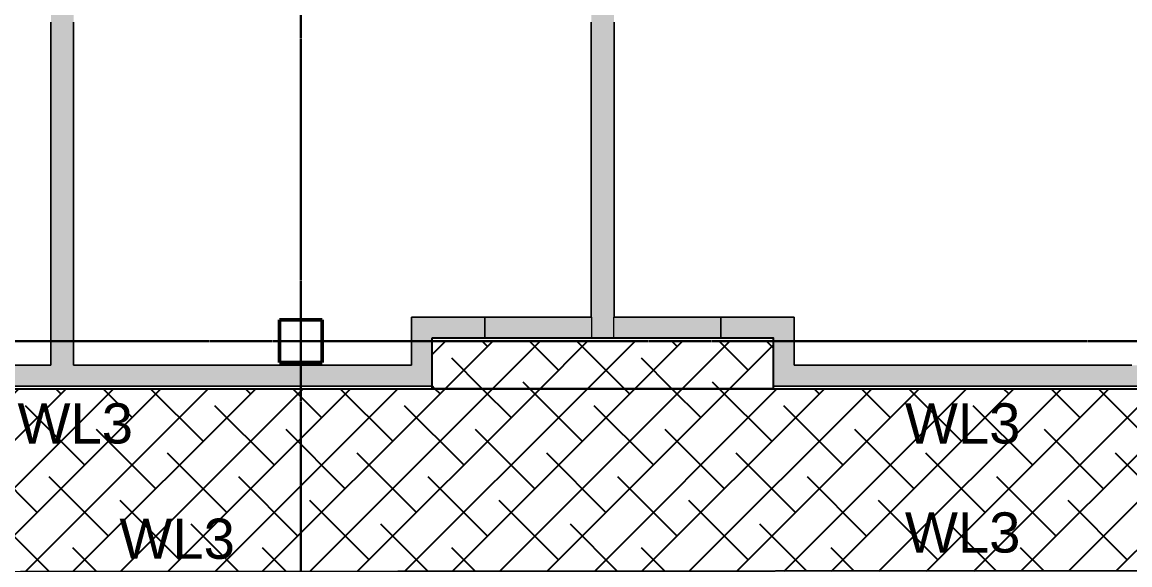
# Model space of a CAD drawing. Header units: inches. Extents: x -4126 to -1814, y 9773 to 12338.
# Drawn here: x -2931.3 to -2518.1, y 10383.8 to 10586.1 of the extents above; entities that cross this region are included whole.
import ezdxf

# ---------------------------------------------------------------- set-up
doc = ezdxf.new("R2010")
doc.units = ezdxf.units.IN
doc.header["$MEASUREMENT"] = 0
doc.linetypes.add('Grid Line 1_2_', pattern=[0.875, 0.5, -0.125, 0.125, -0.125])
for name, color, linetype, lineweight in [('I-WALL', 2, 'Continuous', 13), ('S-COLS', 52, 'Continuous', 9), ('S-GRID', 1, 'Continuous', 9)]:
    doc.layers.add(name, color=color, linetype=linetype, lineweight=lineweight)
doc.layers.add('LOAD_HATCH', color=8, linetype='Continuous')
doc.layers.add('loads', color=1, linetype='Continuous')
doc.styles.add('Arial', font='Arial.ttf', dxfattribs={"height": 18})

# ---------------------------------------------------------------- blocks, each defined once
blk = doc.blocks.new('CTR - 1st Phase - Common Walls_rvt-1-FRAMING PLAN - 1ST FLOOR')
at = {"layer": 'I-WALL', "lineweight": 5, "transparency": 33554585}
h = blk.add_hatch(color=8, dxfattribs=at)
h.paths.add_polyline_path([(-2912.07, 10450.41), (-2912.07, 10489.14), (-2920.57, 10489.14), (-2920.57, 10450.41)], flags=0)
h.paths.add_polyline_path([(-2920.57, 10489.53), (-2912.07, 10489.53), (-2912.07, 10489.96), (-2920.57, 10489.96)], flags=0)
h.paths.add_polyline_path([(-2912.07, 10490.8), (-2912.07, 10491.23), (-2920.57, 10491.23), (-2920.57, 10490.8), (-2919.79, 10490.8)], flags=0)
h.paths.add_polyline_path([(-2919.77, 10491.62), (-2912.07, 10491.62), (-2912.07, 10537.02), (-2920.57, 10537.02), (-2920.57, 10491.62)], flags=0)
h.paths.add_polyline_path([(-2912.07, 10537.41), (-2912.07, 10537.84), (-2920.57, 10537.84), (-2920.57, 10537.41), (-2918.68, 10537.41)], flags=0)
h.paths.add_polyline_path([(-2918.65, 10538.68), (-2912.07, 10538.68), (-2912.07, 10539.11), (-2920.57, 10539.11), (-2920.57, 10538.68)], flags=0)
h.paths.add_polyline_path([(-2912.07, 10539.5), (-2912.07, 10584.9), (-2920.57, 10584.9), (-2920.57, 10539.5), (-2918.63, 10539.5)], flags=0)
h.paths.add_polyline_path([(-2917.53, 10585.3), (-2912.07, 10585.3), (-2912.07, 10585.73), (-2920.57, 10585.73), (-2920.57, 10585.3)], flags=0)
h.paths.add_polyline_path([(-2912.07, 10586.56), (-2912.07, 10586.99), (-2920.57, 10586.99), (-2920.57, 10586.56), (-2917.5, 10586.56)], flags=0)
h.paths.add_polyline_path([(-2912.07, 10587.38), (-2912.07, 10632.78), (-2920.57, 10632.78), (-2920.57, 10587.38), (-2917.48, 10587.38)], flags=0)
h.paths.add_polyline_path([(-2920.57, 10633.18), (-2912.07, 10633.18), (-2912.07, 10633.61), (-2920.57, 10633.61)], flags=0)
h.paths.add_polyline_path([(-2920.57, 10634.44), (-2912.07, 10634.44), (-2912.07, 10634.87), (-2920.57, 10634.87)], flags=0)
h.paths.add_polyline_path([(-2920.57, 10635.26), (-2912.07, 10635.26), (-2912.07, 10680.67), (-2920.57, 10680.67)], flags=0)
h.paths.add_polyline_path([(-2912.07, 10681.06), (-2912.07, 10681.49), (-2920.57, 10681.49), (-2920.57, 10681.06), (-2915.24, 10681.06)], flags=0)
h.paths.add_polyline_path([(-2912.07, 10682.32), (-2912.07, 10682.75), (-2920.57, 10682.75), (-2920.57, 10682.32), (-2915.21, 10682.32)], flags=0)
h.paths.add_polyline_path([(-2912.07, 10683.15), (-2912.07, 10728.55), (-2920.57, 10728.55), (-2920.57, 10683.15), (-2915.19, 10683.15)], flags=0)
h.paths.add_polyline_path([(-2920.57, 10728.94), (-2912.07, 10728.94), (-2912.07, 10729.37), (-2920.57, 10729.37)], flags=0)
h.paths.add_polyline_path([(-2914.07, 10730.2), (-2912.07, 10730.2), (-2912.07, 10730.63), (-2920.57, 10730.63), (-2920.57, 10730.2)], flags=0)
h.paths.add_polyline_path([(-2912.07, 10731.03), (-2912.07, 10776.43), (-2920.57, 10776.43), (-2920.57, 10731.03), (-2914.05, 10731.03)], flags=0)
h.paths.add_polyline_path([(-2912.95, 10776.82), (-2912.07, 10776.82), (-2912.07, 10777.25), (-2920.57, 10777.25), (-2920.57, 10776.82)], flags=0)
h.paths.add_polyline_path([(-2920.57, 10778.09), (-2912.07, 10778.09), (-2912.07, 10778.52), (-2920.57, 10778.52)], flags=0)
h.paths.add_polyline_path([(-2912.9, 10778.91), (-2912.07, 10778.91), (-2912.07, 10813.49), (-2920.57, 10813.49), (-2920.57, 10778.91)], flags=0)
h = blk.add_hatch(color=8, dxfattribs=at)
h.paths.add_polyline_path([(-2710.72, 10476.16), (-2710.47, 10476.16), (-2710.47, 10489.14), (-2718.97, 10489.14), (-2718.97, 10476.16), (-2718.72, 10476.16)], flags=0)
h.paths.add_polyline_path([(-2710.72, 10489.53), (-2710.47, 10489.53), (-2710.47, 10489.96), (-2718.97, 10489.96), (-2718.97, 10489.53), (-2718.72, 10489.53)], flags=0)
h.paths.add_polyline_path([(-2718.97, 10490.8), (-2710.47, 10490.8), (-2710.47, 10491.23), (-2718.97, 10491.23)], flags=0)
h.paths.add_polyline_path([(-2710.47, 10491.62), (-2710.47, 10537.02), (-2718.97, 10537.02), (-2718.97, 10491.62)], flags=0)
h.paths.add_polyline_path([(-2718.97, 10537.41), (-2710.47, 10537.41), (-2710.47, 10537.84), (-2718.97, 10537.84)], flags=0)
h.paths.add_polyline_path([(-2710.47, 10538.68), (-2710.47, 10539.11), (-2718.97, 10539.11), (-2718.97, 10538.68)], flags=0)
h.paths.add_polyline_path([(-2718.97, 10539.5), (-2710.47, 10539.5), (-2710.47, 10584.9), (-2718.97, 10584.9), (-2718.97, 10567.32)], flags=0)
h.paths.add_polyline_path([(-2710.47, 10585.3), (-2710.47, 10585.73), (-2718.97, 10585.73), (-2718.97, 10585.3)], flags=0)
h.paths.add_polyline_path([(-2718.97, 10586.56), (-2710.47, 10586.56), (-2710.47, 10586.99), (-2718.97, 10586.99)], flags=0)
h.paths.add_polyline_path([(-2710.47, 10587.38), (-2710.47, 10632.78), (-2718.97, 10632.78), (-2718.97, 10587.38)], flags=0)
h.paths.add_polyline_path([(-2710.47, 10633.18), (-2710.47, 10633.61), (-2718.97, 10633.61), (-2718.97, 10633.18)], flags=0)
h.paths.add_polyline_path([(-2718.97, 10634.44), (-2710.47, 10634.44), (-2710.47, 10634.87), (-2718.97, 10634.87)], flags=0)
h.paths.add_polyline_path([(-2710.47, 10635.26), (-2710.47, 10680.67), (-2718.97, 10680.67), (-2718.97, 10635.26)], flags=0)
h.paths.add_polyline_path([(-2718.97, 10681.06), (-2710.47, 10681.06), (-2710.47, 10681.49), (-2718.97, 10681.49)], flags=0)
h.paths.add_polyline_path([(-2710.47, 10682.32), (-2710.47, 10682.75), (-2718.97, 10682.75), (-2718.97, 10682.32)], flags=0)
h.paths.add_polyline_path([(-2718.97, 10683.15), (-2710.47, 10683.15), (-2710.47, 10728.55), (-2718.97, 10728.55)], flags=0)
h.paths.add_polyline_path([(-2710.47, 10728.94), (-2710.47, 10729.37), (-2718.97, 10729.37), (-2718.97, 10728.94)], flags=0)
h.paths.add_polyline_path([(-2718.97, 10730.2), (-2710.47, 10730.2), (-2710.47, 10730.63), (-2718.97, 10730.63)], flags=0)
h.paths.add_polyline_path([(-2710.47, 10731.03), (-2710.47, 10776.43), (-2718.97, 10776.43), (-2718.97, 10731.03)], flags=0)
h.paths.add_polyline_path([(-2718.97, 10776.82), (-2710.47, 10776.82), (-2710.47, 10777.25), (-2718.97, 10777.25)], flags=0)
h.paths.add_polyline_path([(-2710.47, 10778.09), (-2710.47, 10778.52), (-2718.97, 10778.52), (-2718.97, 10778.09)], flags=0)
h.paths.add_polyline_path([(-2710.47, 10778.91), (-2710.47, 10813.49), (-2718.97, 10813.49), (-2718.97, 10778.91)], flags=0)
h = blk.add_hatch(color=8, dxfattribs=at)
h.paths.add_polyline_path([(-2912.07, 10489.14), (-2912.07, 10489.53), (-2920.57, 10489.53), (-2920.57, 10489.14), (-2919.83, 10489.14)], flags=0)
h.paths.add_polyline_path([(-2912.07, 10491.23), (-2912.07, 10491.62), (-2920.57, 10491.62), (-2920.57, 10491.23), (-2919.78, 10491.23)], flags=0)
h.paths.add_polyline_path([(-2920.57, 10537.02), (-2912.07, 10537.02), (-2912.07, 10537.41), (-2920.57, 10537.41)], flags=0)
h.paths.add_polyline_path([(-2920.57, 10539.11), (-2912.07, 10539.11), (-2912.07, 10539.5), (-2920.57, 10539.5)], flags=0)
h.paths.add_polyline_path([(-2917.54, 10584.9), (-2912.07, 10584.9), (-2912.07, 10585.3), (-2920.57, 10585.3), (-2920.57, 10584.9)], flags=0)
h.paths.add_polyline_path([(-2917.49, 10586.99), (-2912.07, 10586.99), (-2912.07, 10587.38), (-2920.57, 10587.38), (-2920.57, 10586.99)], flags=0)
h.paths.add_polyline_path([(-2912.07, 10632.78), (-2912.07, 10633.18), (-2920.57, 10633.18), (-2920.57, 10632.78), (-2916.4, 10632.78)], flags=0)
h.paths.add_polyline_path([(-2912.07, 10634.87), (-2912.07, 10635.26), (-2920.57, 10635.26), (-2920.57, 10634.87), (-2916.35, 10634.87)], flags=0)
h.paths.add_polyline_path([(-2912.07, 10680.67), (-2912.07, 10681.06), (-2920.57, 10681.06), (-2920.57, 10680.67), (-2915.25, 10680.67)], flags=0)
h.paths.add_polyline_path([(-2912.07, 10682.75), (-2912.07, 10683.15), (-2920.57, 10683.15), (-2920.57, 10682.75), (-2915.2, 10682.75)], flags=0)
h.paths.add_polyline_path([(-2912.07, 10728.55), (-2912.07, 10728.94), (-2920.57, 10728.94), (-2920.57, 10728.55), (-2914.11, 10728.55)], flags=0)
h.paths.add_polyline_path([(-2914.06, 10730.63), (-2912.07, 10730.63), (-2912.07, 10731.03), (-2920.57, 10731.03), (-2920.57, 10730.63)], flags=0)
h.paths.add_polyline_path([(-2912.96, 10776.43), (-2912.07, 10776.43), (-2912.07, 10776.82), (-2920.57, 10776.82), (-2920.57, 10776.43)], flags=0)
h.paths.add_polyline_path([(-2920.57, 10778.52), (-2912.07, 10778.52), (-2912.07, 10778.91), (-2920.57, 10778.91)], flags=0)
h = blk.add_hatch(color=8, dxfattribs=at)
h.paths.add_polyline_path([(-2912.07, 10489.96), (-2912.07, 10490.8), (-2920.57, 10490.8), (-2920.57, 10489.96), (-2919.81, 10489.96)], flags=0)
h.paths.add_polyline_path([(-2912.07, 10537.84), (-2912.07, 10538.68), (-2920.57, 10538.68), (-2920.57, 10537.84), (-2918.67, 10537.84)], flags=0)
h.paths.add_polyline_path([(-2920.57, 10585.73), (-2912.07, 10585.73), (-2912.07, 10586.56), (-2920.57, 10586.56), (-2920.57, 10586.1)], flags=0)
h.paths.add_polyline_path([(-2916.38, 10633.61), (-2912.07, 10633.61), (-2912.07, 10634.44), (-2920.57, 10634.44), (-2920.57, 10633.61)], flags=0)
h.paths.add_polyline_path([(-2920.57, 10681.49), (-2912.07, 10681.49), (-2912.07, 10682.32), (-2920.57, 10682.32), (-2920.57, 10681.87)], flags=0)
h.paths.add_polyline_path([(-2914.09, 10729.37), (-2912.07, 10729.37), (-2912.07, 10730.2), (-2920.57, 10730.2), (-2920.57, 10729.37)], flags=0)
h.paths.add_polyline_path([(-2920.57, 10777.25), (-2912.07, 10777.25), (-2912.07, 10778.09), (-2920.57, 10778.09), (-2920.57, 10777.63)], flags=0)
h = blk.add_hatch(color=8, dxfattribs=at)
h.paths.add_polyline_path([(-2710.72, 10489.14), (-2710.47, 10489.14), (-2710.47, 10489.53), (-2718.97, 10489.53), (-2718.97, 10489.14), (-2718.72, 10489.14)], flags=0)
h.paths.add_polyline_path([(-2710.47, 10491.23), (-2710.47, 10491.62), (-2718.97, 10491.62), (-2718.97, 10491.23)], flags=0)
h.paths.add_polyline_path([(-2718.97, 10537.02), (-2710.47, 10537.02), (-2710.47, 10537.41), (-2718.97, 10537.41)], flags=0)
h.paths.add_polyline_path([(-2718.97, 10539.11), (-2710.47, 10539.11), (-2710.47, 10539.5), (-2718.97, 10539.5)], flags=0)
h.paths.add_polyline_path([(-2710.47, 10584.9), (-2710.47, 10585.3), (-2718.97, 10585.3), (-2718.97, 10584.9)], flags=0)
h.paths.add_polyline_path([(-2718.97, 10586.99), (-2710.47, 10586.99), (-2710.47, 10587.38), (-2718.97, 10587.38)], flags=0)
h.paths.add_polyline_path([(-2710.47, 10632.78), (-2710.47, 10633.18), (-2718.97, 10633.18), (-2718.97, 10632.78)], flags=0)
h.paths.add_polyline_path([(-2718.97, 10634.87), (-2710.47, 10634.87), (-2710.47, 10635.26), (-2718.97, 10635.26)], flags=0)
h.paths.add_polyline_path([(-2718.97, 10680.67), (-2710.47, 10680.67), (-2710.47, 10681.06), (-2718.97, 10681.06)], flags=0)
h.paths.add_polyline_path([(-2710.47, 10682.75), (-2710.47, 10683.15), (-2718.97, 10683.15), (-2718.97, 10682.75)], flags=0)
h.paths.add_polyline_path([(-2718.97, 10728.55), (-2710.47, 10728.55), (-2710.47, 10728.94), (-2718.97, 10728.94)], flags=0)
h.paths.add_polyline_path([(-2710.47, 10730.63), (-2710.47, 10731.03), (-2718.97, 10731.03), (-2718.97, 10730.63)], flags=0)
h.paths.add_polyline_path([(-2710.47, 10776.43), (-2710.47, 10776.82), (-2718.97, 10776.82), (-2718.97, 10776.43)], flags=0)
h.paths.add_polyline_path([(-2710.47, 10778.52), (-2710.47, 10778.91), (-2718.97, 10778.91), (-2718.97, 10778.52)], flags=0)
h = blk.add_hatch(color=8, dxfattribs=at)
h.paths.add_polyline_path([(-2718.97, 10489.96), (-2710.47, 10489.96), (-2710.47, 10490.8), (-2718.97, 10490.8), (-2718.97, 10490.34)], flags=0)
h.paths.add_polyline_path([(-2710.47, 10537.84), (-2710.47, 10538.68), (-2718.97, 10538.68), (-2718.97, 10537.84)], flags=0)
h.paths.add_polyline_path([(-2718.97, 10585.73), (-2710.47, 10585.73), (-2710.47, 10586.56), (-2718.97, 10586.56), (-2718.97, 10586.1)], flags=0)
h.paths.add_polyline_path([(-2710.47, 10633.61), (-2710.47, 10634.44), (-2718.97, 10634.44), (-2718.97, 10633.61)], flags=0)
h.paths.add_polyline_path([(-2718.97, 10681.49), (-2710.47, 10681.49), (-2710.47, 10682.32), (-2718.97, 10682.32), (-2718.97, 10681.87)], flags=0)
h.paths.add_polyline_path([(-2710.47, 10729.37), (-2710.47, 10730.2), (-2718.97, 10730.2), (-2718.97, 10729.37)], flags=0)
h.paths.add_polyline_path([(-2718.97, 10777.25), (-2710.47, 10777.25), (-2710.47, 10778.09), (-2718.97, 10778.09), (-2718.97, 10777.63)], flags=0)
h = blk.add_hatch(color=8, dxfattribs=at)
h.paths.add_polyline_path([(-2758.72, 10468.41), (-2758.72, 10476.16), (-2786.1, 10476.16), (-2786.1, 10468.41), (-2778.35, 10468.41)], flags=0)
h.paths.add_polyline_path([(-2718.72, 10468.41), (-2710.72, 10468.41), (-2710.72, 10476.16), (-2718.72, 10476.16)], flags=0)
h.paths.add_polyline_path([(-2651.1, 10468.41), (-2643.35, 10468.41), (-2643.35, 10476.16), (-2670.72, 10476.16), (-2670.72, 10468.41)], flags=0)
for points in [[(-2758.72, 10468.41), (-2718.72, 10468.41), (-2718.72, 10476.16), (-2758.72, 10476.16)], [(-2670.72, 10468.41), (-2670.72, 10476.16), (-2710.72, 10476.16), (-2710.72, 10468.41), (-2710.47, 10468.41)], [(-2786.1, 10450.41), (-2778.35, 10450.41), (-2778.35, 10468.41), (-2786.1, 10468.41), (-2786.1, 10458.16)], [(-2651.1, 10450.41), (-2643.35, 10450.41), (-2643.35, 10468.41), (-2651.1, 10468.41), (-2651.1, 10458.16)], [(-2991.44, 10450.41), (-2920.57, 10450.41), (-2920.57, 10458.16), (-3018.77, 10458.16), (-3018.77, 10450.79), (-3007.91, 10450.79), (-3007.91, 10450.41)], [(-2818.32, 10450.41), (-2818.32, 10458.16), (-2837.32, 10458.16), (-2837.32, 10450.41)], [(-2514.32, 10450.41), (-2514.32, 10458.16), (-2643.35, 10458.16), (-2643.35, 10450.41), (-2517.37, 10450.41)]]:
    blk.add_hatch(color=8, dxfattribs=at).paths.add_polyline_path(points, flags=0)
h = blk.add_hatch(color=8, dxfattribs=at)
h.paths.add_polyline_path([(-2813.32, 10450.41), (-2786.1, 10450.41), (-2786.1, 10458.16), (-2813.32, 10458.16)], flags=0)
h.paths.add_polyline_path([(-2856.37, 10450.41), (-2841.32, 10450.41), (-2841.32, 10458.16), (-2912.07, 10458.16), (-2912.07, 10450.41)], flags=0)
h = blk.add_hatch(color=8, dxfattribs=at)
h.paths.add_polyline_path([(-2840.54, 10450.41), (-2840.54, 10458.16), (-2841.32, 10458.16), (-2841.32, 10450.41)], flags=0)
h.paths.add_polyline_path([(-2813.32, 10450.41), (-2813.32, 10458.16), (-2814.11, 10458.16), (-2814.11, 10450.41)], flags=0)
h = blk.add_hatch(color=8, dxfattribs=at)
h.paths.add_polyline_path([(-2838.54, 10450.41), (-2837.32, 10450.41), (-2837.32, 10458.16), (-2840.54, 10458.16), (-2840.54, 10450.41)], flags=0)
h.paths.add_polyline_path([(-2816.11, 10450.41), (-2814.11, 10450.41), (-2814.11, 10458.16), (-2818.32, 10458.16), (-2818.32, 10450.41)], flags=0)
at = {"layer": 'I-WALL', "color": 253}
for p, q in [((-2920.57, 10585.73), (-2920.57, 10586.1)), ((-2920.57, 10585.3), (-2920.57, 10585.73)), ((-2912.07, 10586.1), (-2912.07, 10585.73)), ((-2912.07, 10585.73), (-2912.07, 10585.3)), ((-2718.97, 10585.73), (-2718.97, 10586.1)), ((-2718.97, 10585.3), (-2718.97, 10585.73)), ((-2710.47, 10586.1), (-2710.47, 10585.73)), ((-2710.47, 10585.73), (-2710.47, 10585.3)), ((-2920.57, 10584.9), (-2920.57, 10585.3)), ((-2920.57, 10539.5), (-2920.57, 10584.9)), ((-2912.07, 10585.3), (-2912.07, 10584.9)), ((-2912.07, 10584.9), (-2912.07, 10539.5)), ((-2718.97, 10584.9), (-2718.97, 10585.3)), ((-2718.97, 10539.5), (-2718.97, 10584.9)), ((-2710.47, 10585.3), (-2710.47, 10584.9)), ((-2710.47, 10584.9), (-2710.47, 10539.5)), ((-2920.57, 10539.11), (-2920.57, 10539.5)), ((-2920.57, 10538.68), (-2920.57, 10539.11)), ((-2920.57, 10538.3), (-2920.57, 10538.68)), ((-2920.57, 10537.84), (-2920.57, 10538.22)), ((-2920.57, 10537.41), (-2920.57, 10537.84)), ((-2920.57, 10537.02), (-2920.57, 10537.41)), ((-2920.57, 10491.62), (-2920.57, 10537.02)), ((-2912.07, 10539.5), (-2912.07, 10539.11)), ((-2912.07, 10539.11), (-2912.07, 10538.68)), ((-2912.07, 10538.68), (-2912.07, 10538.3)), ((-2912.07, 10538.22), (-2912.07, 10537.84)), ((-2912.07, 10537.84), (-2912.07, 10537.41)), ((-2912.07, 10537.41), (-2912.07, 10537.02)), ((-2912.07, 10537.02), (-2912.07, 10491.62)), ((-2718.97, 10539.11), (-2718.97, 10539.5)), ((-2718.97, 10538.68), (-2718.97, 10539.11)), ((-2718.97, 10538.3), (-2718.97, 10538.68)), ((-2718.97, 10537.84), (-2718.97, 10538.22)), ((-2718.97, 10537.41), (-2718.97, 10537.84)), ((-2718.97, 10537.02), (-2718.97, 10537.41)), ((-2718.97, 10491.62), (-2718.97, 10537.02)), ((-2710.47, 10539.5), (-2710.47, 10539.11)), ((-2710.47, 10539.11), (-2710.47, 10538.68)), ((-2710.47, 10538.68), (-2710.47, 10538.3)), ((-2710.47, 10538.22), (-2710.47, 10537.84)), ((-2710.47, 10537.84), (-2710.47, 10537.41)), ((-2710.47, 10537.41), (-2710.47, 10537.02)), ((-2710.47, 10537.02), (-2710.47, 10491.62)), ((-2920.57, 10491.23), (-2920.57, 10491.62)), ((-2920.57, 10490.8), (-2920.57, 10491.23)), ((-2920.57, 10490.42), (-2920.57, 10490.8)), ((-2912.07, 10491.62), (-2912.07, 10491.23)), ((-2912.07, 10491.23), (-2912.07, 10490.8)), ((-2912.07, 10490.8), (-2912.07, 10490.42)), ((-2718.97, 10491.23), (-2718.97, 10491.62)), ((-2718.97, 10490.8), (-2718.97, 10491.23)), ((-2718.97, 10490.42), (-2718.97, 10490.8)), ((-2710.47, 10491.62), (-2710.47, 10491.23)), ((-2710.47, 10491.23), (-2710.47, 10490.8)), ((-2710.47, 10490.8), (-2710.47, 10490.42)), ((-2920.57, 10489.96), (-2920.57, 10490.34)), ((-2920.57, 10489.53), (-2920.57, 10489.96)), ((-2920.57, 10489.14), (-2920.57, 10489.53)), ((-2920.57, 10458.16), (-2920.57, 10489.14)), ((-2912.07, 10490.34), (-2912.07, 10489.96)), ((-2912.07, 10489.96), (-2912.07, 10489.53)), ((-2912.07, 10489.53), (-2912.07, 10489.14)), ((-2912.07, 10489.14), (-2912.07, 10458.16)), ((-2718.97, 10489.96), (-2718.97, 10490.34)), ((-2718.97, 10489.53), (-2718.97, 10489.96)), ((-2718.97, 10489.14), (-2718.97, 10489.53)), ((-2718.97, 10476.16), (-2718.97, 10489.14)), ((-2710.47, 10490.34), (-2710.47, 10489.96)), ((-2710.47, 10489.96), (-2710.47, 10489.53)), ((-2710.47, 10489.53), (-2710.47, 10489.14)), ((-2710.47, 10489.14), (-2710.47, 10476.16)), ((-2786.1, 10476.16), (-2718.97, 10476.16)), ((-2786.1, 10476.16), (-2786.1, 10468.41)), ((-2758.72, 10468.41), (-2758.72, 10476.16)), ((-2718.72, 10476.16), (-2718.97, 10476.16)), ((-2718.72, 10468.41), (-2718.72, 10476.16)), ((-2710.47, 10476.16), (-2710.72, 10476.16)), ((-2710.72, 10476.16), (-2710.72, 10468.41)), ((-2710.47, 10476.16), (-2643.35, 10476.16)), ((-2670.72, 10476.16), (-2670.72, 10468.41)), ((-2643.35, 10468.41), (-2643.35, 10476.16)), ((-2786.1, 10458.16), (-2786.1, 10468.41)), ((-2651.1, 10468.41), (-2778.35, 10468.41)), ((-2778.35, 10468.41), (-2778.35, 10450.41)), ((-2651.1, 10450.41), (-2651.1, 10468.41)), ((-2643.35, 10468.41), (-2643.35, 10458.16)), ((-3018.77, 10458.16), (-2920.57, 10458.16)), ((-2912.07, 10458.16), (-2841.32, 10458.16)), ((-2841.32, 10458.16), (-2840.54, 10458.16)), ((-2840.54, 10458.16), (-2837.32, 10458.16)), ((-2837.32, 10458.16), (-2818.32, 10458.16)), ((-2818.32, 10458.16), (-2814.11, 10458.16)), ((-2814.11, 10458.16), (-2813.32, 10458.16)), ((-2813.32, 10458.16), (-2786.1, 10458.16)), ((-2643.35, 10458.16), (-2517.37, 10458.16)), ((-2920.57, 10450.41), (-3007.91, 10450.41)), ((-2920.57, 10450.41), (-2912.07, 10450.41)), ((-2841.32, 10450.41), (-2912.07, 10450.41)), ((-2840.54, 10450.41), (-2841.32, 10450.41)), ((-2837.32, 10450.41), (-2840.54, 10450.41)), ((-2818.32, 10450.41), (-2837.32, 10450.41)), ((-2814.11, 10450.41), (-2818.32, 10450.41)), ((-2813.32, 10450.41), (-2814.11, 10450.41)), ((-2786.1, 10450.41), (-2813.32, 10450.41)), ((-2786.1, 10450.41), (-2778.35, 10450.41)), ((-2651.1, 10450.41), (-2643.35, 10450.41)), ((-2514.32, 10450.41), (-2643.35, 10450.41))]:
    blk.add_line(p, q, dxfattribs=at)
at = {"layer": 'I-WALL', "color": 9}
for p, q in [((-2920.57, 10586.1), (-2920.57, 10585.3)), ((-2912.07, 10585.3), (-2912.07, 10586.1)), ((-2718.97, 10586.1), (-2718.97, 10585.3)), ((-2710.47, 10585.3), (-2710.47, 10586.1)), ((-2920.57, 10585.3), (-2920.57, 10584.9)), ((-2920.57, 10584.9), (-2920.57, 10539.5)), ((-2912.07, 10584.9), (-2912.07, 10585.3)), ((-2912.07, 10539.5), (-2912.07, 10584.9)), ((-2718.97, 10585.3), (-2718.97, 10584.9)), ((-2718.97, 10584.9), (-2718.97, 10539.5)), ((-2710.47, 10584.9), (-2710.47, 10585.3)), ((-2710.47, 10539.5), (-2710.47, 10584.9)), ((-2920.57, 10539.5), (-2920.57, 10539.11)), ((-2920.57, 10539.11), (-2920.57, 10538.3)), ((-2920.57, 10538.22), (-2920.57, 10537.41)), ((-2920.57, 10537.41), (-2920.57, 10537.02)), ((-2920.57, 10537.02), (-2920.57, 10491.62)), ((-2912.07, 10539.11), (-2912.07, 10539.5)), ((-2912.07, 10538.3), (-2912.07, 10539.11)), ((-2912.07, 10537.41), (-2912.07, 10538.22)), ((-2912.07, 10537.02), (-2912.07, 10537.41)), ((-2912.07, 10491.62), (-2912.07, 10537.02)), ((-2718.97, 10539.5), (-2718.97, 10539.11)), ((-2718.97, 10539.11), (-2718.97, 10538.3)), ((-2718.97, 10538.22), (-2718.97, 10537.41)), ((-2718.97, 10537.41), (-2718.97, 10537.02)), ((-2718.97, 10537.02), (-2718.97, 10491.62)), ((-2710.47, 10539.11), (-2710.47, 10539.5)), ((-2710.47, 10538.3), (-2710.47, 10539.11)), ((-2710.47, 10537.41), (-2710.47, 10538.22)), ((-2710.47, 10537.02), (-2710.47, 10537.41)), ((-2710.47, 10491.62), (-2710.47, 10537.02)), ((-2920.57, 10491.62), (-2920.57, 10491.23)), ((-2920.57, 10491.23), (-2920.57, 10490.42)), ((-2912.07, 10491.23), (-2912.07, 10491.62)), ((-2912.07, 10490.42), (-2912.07, 10491.23)), ((-2718.97, 10491.62), (-2718.97, 10491.23)), ((-2718.97, 10491.23), (-2718.97, 10490.42)), ((-2710.47, 10491.23), (-2710.47, 10491.62)), ((-2710.47, 10490.42), (-2710.47, 10491.23)), ((-2920.57, 10490.34), (-2920.57, 10489.53)), ((-2920.57, 10489.53), (-2920.57, 10489.14)), ((-2920.57, 10489.14), (-2920.57, 10458.16)), ((-2912.07, 10489.53), (-2912.07, 10490.34)), ((-2912.07, 10489.14), (-2912.07, 10489.53)), ((-2912.07, 10458.16), (-2912.07, 10489.14)), ((-2718.97, 10490.34), (-2718.97, 10489.53)), ((-2718.97, 10489.53), (-2718.97, 10489.14)), ((-2718.97, 10489.14), (-2718.97, 10476.16)), ((-2710.47, 10489.53), (-2710.47, 10490.34)), ((-2710.47, 10489.14), (-2710.47, 10489.53)), ((-2710.47, 10476.16), (-2710.47, 10489.14)), ((-2758.72, 10476.16), (-2786.1, 10476.16)), ((-2786.1, 10468.41), (-2786.1, 10476.16)), ((-2718.97, 10476.16), (-2758.72, 10476.16)), ((-2758.72, 10476.16), (-2758.72, 10468.41)), ((-2718.72, 10468.41), (-2718.72, 10476.16)), ((-2710.72, 10476.16), (-2710.72, 10468.41)), ((-2670.72, 10476.16), (-2710.47, 10476.16)), ((-2643.35, 10476.16), (-2670.72, 10476.16)), ((-2670.72, 10468.41), (-2670.72, 10476.16)), ((-2643.35, 10476.16), (-2643.35, 10468.41)), ((-2786.1, 10468.41), (-2786.1, 10458.16)), ((-2778.35, 10468.41), (-2758.72, 10468.41)), ((-2778.35, 10450.41), (-2778.35, 10468.41)), ((-2758.72, 10468.41), (-2718.72, 10468.41)), ((-2718.72, 10468.41), (-2710.72, 10468.41)), ((-2710.72, 10468.41), (-2670.72, 10468.41)), ((-2670.72, 10468.41), (-2651.1, 10468.41)), ((-2651.1, 10468.41), (-2651.1, 10450.41)), ((-2643.35, 10458.16), (-2643.35, 10468.41)), ((-2920.57, 10458.16), (-3018.77, 10458.16)), ((-2841.32, 10458.16), (-2912.07, 10458.16)), ((-2837.32, 10458.16), (-2841.32, 10458.16)), ((-2818.32, 10458.16), (-2837.32, 10458.16)), ((-2813.32, 10458.16), (-2818.32, 10458.16)), ((-2786.1, 10458.16), (-2813.32, 10458.16)), ((-2517.37, 10458.16), (-2643.35, 10458.16)), ((-3018.77, 10450.41), (-2920.57, 10450.41)), ((-2912.07, 10450.41), (-2920.57, 10450.41)), ((-2912.07, 10450.41), (-2841.32, 10450.41)), ((-2841.32, 10450.41), (-2837.32, 10450.41)), ((-2837.32, 10450.41), (-2818.32, 10450.41)), ((-2818.32, 10450.41), (-2813.32, 10450.41)), ((-2813.32, 10450.41), (-2786.1, 10450.41)), ((-2778.35, 10450.41), (-2786.1, 10450.41)), ((-2643.35, 10450.41), (-2651.1, 10450.41)), ((-2643.35, 10450.41), (-2514.32, 10450.41))]:
    blk.add_line(p, q, dxfattribs=at)
blk = doc.blocks.new('034100 - Precast Structural Concrete - Column - Corbels - 16_x16_-1699970-FRAMING PLAN - 1ST FLOOR')
at = {"layer": 'S-COLS'}
for p, q in [((-8.91, 8.98), (-8.98, 8.98)), ((-8.98, 8.98), (-8.98, -7.02)), ((6.94, 8.98), (-8.91, 8.98)), ((7.02, 8.98), (6.94, 8.98)), ((7.02, -7.02), (7.02, 8.98)), ((-8.98, -7.02), (-8.91, -7.02)), ((-8.91, -7.02), (6.94, -7.02)), ((6.94, -7.02), (7.02, -7.02))]:
    blk.add_line(p, q, dxfattribs=at)
at = {"layer": 'S-COLS', "lineweight": 50}
for p, q in [((-8.98, -7.02), (-8.98, 8.98)), ((-8.98, 8.98), (-8.91, 8.98)), ((-8.91, 8.98), (6.94, 8.98)), ((6.94, 8.98), (7.02, 8.98)), ((7.02, 8.98), (7.02, -7.02)), ((-8.91, -7.02), (-8.98, -7.02)), ((6.94, -7.02), (-8.91, -7.02)), ((7.02, -7.02), (6.94, -7.02))]:
    blk.add_line(p, q, dxfattribs=at)

msp = doc.modelspace()

# ---------------------------------------------------------------- hatches: boundary and pattern name
at = {"layer": 'LOAD_HATCH'}
h = msp.add_hatch(dxfattribs=at)
h.set_pattern_fill('ANSI38', color=256, scale=100, style=0)
h.paths.add_polyline_path([(-3481.324, 10382.789), (-3418.524, 10381), (-3072.924, 10381), (-2509.521, 10381.514), (-2503.7, 10449.439), (-3408.924, 10449.439), (-3401.049, 11277.289), (-3371.874, 11277.289), (-3371.874, 11473.789), (-3140.124, 11473.539), (-3139.124, 11648.339), (-2778.924, 11649.339), (-2778.924, 11628.389), (-2718.724, 11628.389), (-2650.524, 11628.389), (-2650.524, 11649.339), (-2509.521, 11650), (-2509.521, 11717.264), (-3140.124, 11718), (-3140.124, 11838.614), (-3460.024, 11838.614), (-3460.024, 11787.364), (-3199.999, 11783.364), (-3199.999, 11535.189), (-3481.324, 11530.989), (-3477.974, 11244.389), (-3477.974, 10410)])
h = msp.add_hatch(dxfattribs=at)
h.set_pattern_fill('ANSI38', color=256, scale=100, style=0)
h.paths.add_polyline_path([(-2778.349, 10449.439), (-2651.099, 10449.439), (-2651.099, 10467.189), (-2778.349, 10467.189)])

# ---------------------------------------------------------------- linework, layer by layer
msp.add_lwpolyline([(-2778.349, 10468.414), (-2651.099, 10468.414), (-2651.099, 10449.439), (-2778.349, 10449.439)], close=True)
msp.add_lwpolyline([(-3401.049, 11277.289), (-3408.924, 10449.439), (-2503.7, 10449.439), (-2509.521, 10381.514), (-3072.924, 10381), (-3418.524, 10381), (-3481.324, 10382.789), (-3477.974, 10410), (-3477.974, 11244.389)], dxfattribs=at)
at = {"layer": 'S-GRID', "linetype": 'Grid Line 1_2_', "lineweight": 30}
for p, q in [((-2827.324, 9772.61), (-2827.324, 12288.555)), ((-1814.206, 10467.189), (-4076.95, 10467.189))]:
    msp.add_line(p, q, dxfattribs=at)

# ---------------------------------------------------------------- block references
at = {"lineweight": 5}
msp.add_blockref('CTR - 1st Phase - Common Walls_rvt-1-FRAMING PLAN - 1ST FLOOR', (0, 0), dxfattribs=at)
at = {"layer": 'S-COLS', "rotation": 270.0000000000118}
msp.add_blockref('034100 - Precast Structural Concrete - Column - Corbels - 16_x16_-1699970-FRAMING PLAN - 1ST FLOOR', (-2828.308, 10466.205), dxfattribs=at)

# ---------------------------------------------------------------- texts
at = {"layer": 'loads', "char_height": 15, "width": 29.92125, "attachment_point": 1, "style": 'Arial'}
for insert in [(-2933, 10444), (-2602, 10444), (-2895, 10401), (-2602, 10403.323)]:
    msp.add_mtext('WL3', dxfattribs=dict(at, insert=insert))

doc.saveas('drawing.dxf')
